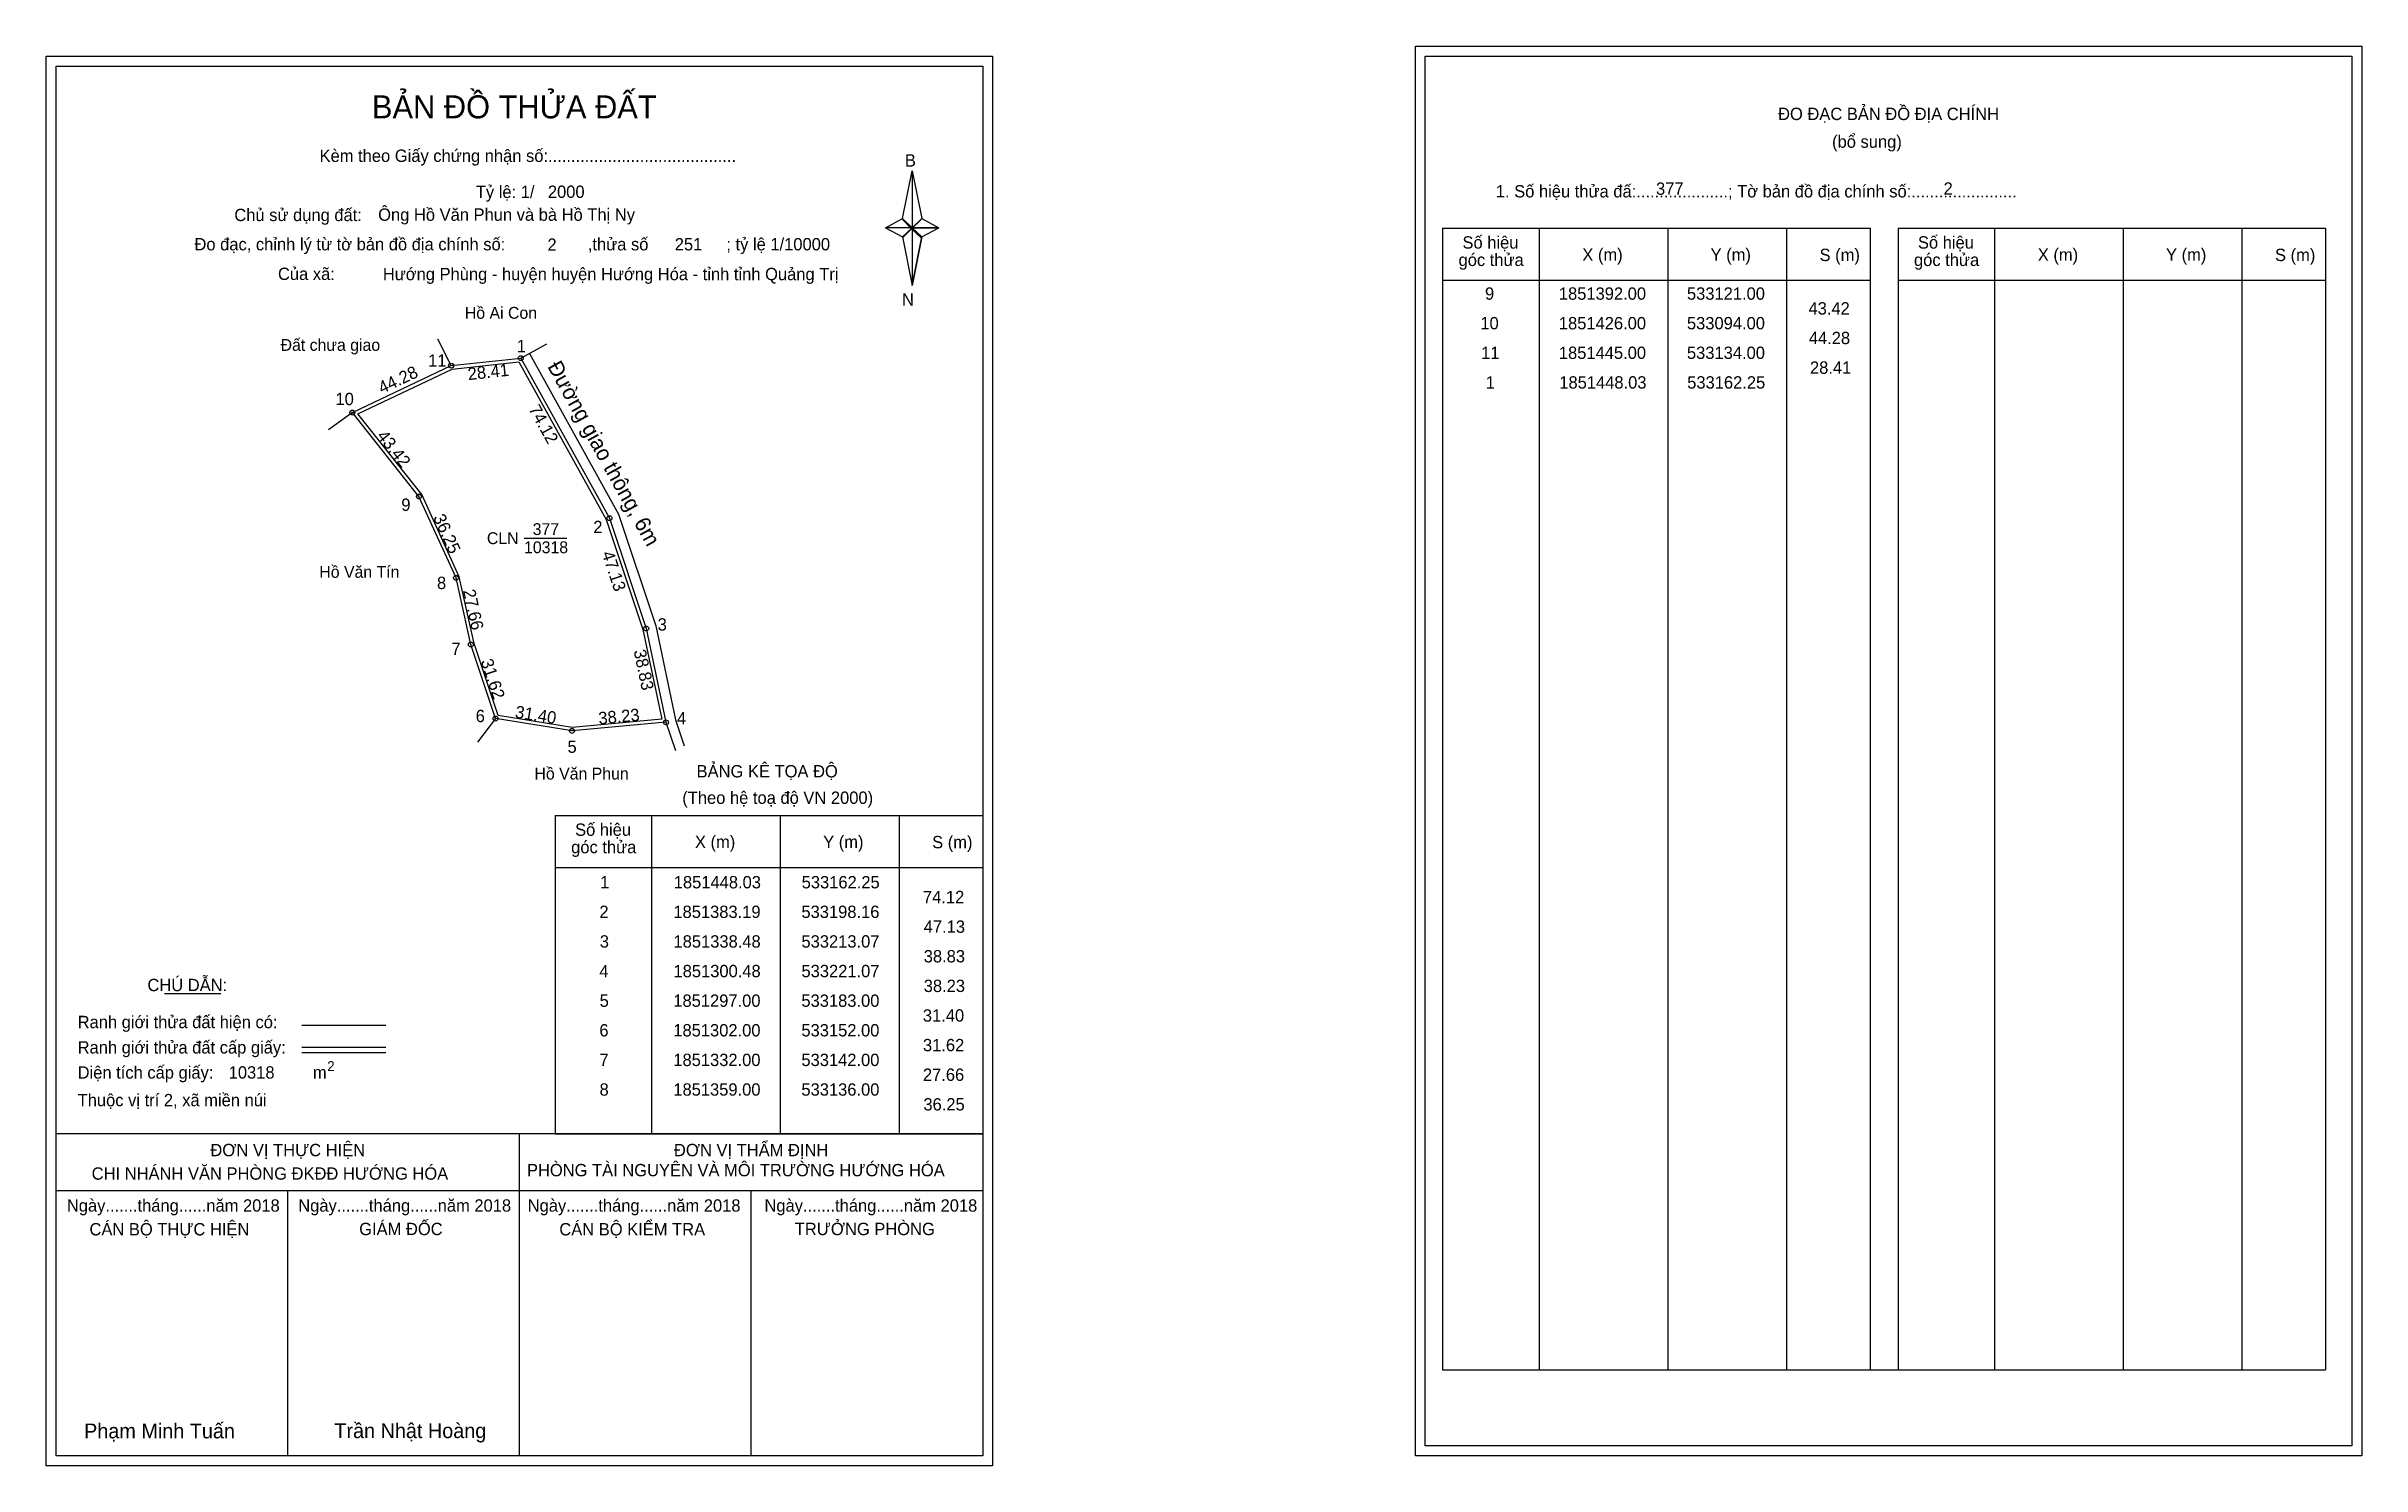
# Model space of a CAD drawing. Extents: x 532970 to 533908, y 1850999 to 1851574.
import ezdxf

# ---------------------------------------------------------------- set-up
doc = ezdxf.new("R2010")
doc.units = 0
for name, color, linetype in [('Level 1', 7, 'Continuous'), ('Level 10', 7, 'Continuous'), ('Level 11', 7, 'Continuous'), ('Level 13', 7, 'Continuous'), ('Level 27', 7, 'Continuous'), ('Level 3', 7, 'Continuous'), ('Level 49', 7, 'Continuous'), ('Level 53', 7, 'Continuous'), ('Level 55', 7, 'Continuous'), ('Level 6', 7, 'Continuous'), ('Level 60', 7, 'Continuous'), ('Level 63', 7, 'Continuous'), ('Level 9', 7, 'Continuous')]:
    doc.layers.add(name, color=color, linetype=linetype)

msp = doc.modelspace()

# ---------------------------------------------------------------- linework, layer by layer
at = {"layer": 'Level 1'}
for p, q in [((532974.02, 1851566.4), (532974.02, 1851566.4)), ((533528.66, 1851570.4), (533528.66, 1851570.4)), ((533316.86, 1851504.64), (533320.8, 1851523.92)), ((533320.8, 1851523.92), (533320.8, 1851500.87)), ((533320.8, 1851523.92), (533324.73, 1851504.64)), ((533309.97, 1851500.87), (533316.86, 1851504.64)), ((533316.86, 1851504.64), (533320.8, 1851500.87)), ((533320.5, 1851500.43), (533316.86, 1851504.2)), ((533320.8, 1851500.87), (533316.86, 1851497.19)), ((533320.5, 1851500.43), (533316.86, 1851496.75)), ((533316.86, 1851496.75), (533320.5, 1851500.43)), ((533316.86, 1851497.19), (533320.8, 1851477.47)), ((533324.44, 1851504.2), (533320.5, 1851500.43)), ((533320.5, 1851500.43), (533324.44, 1851504.2)), ((533324.44, 1851496.75), (533320.5, 1851500.43)), ((533324.73, 1851504.64), (533320.8, 1851500.87)), ((533320.8, 1851500.87), (533320.8, 1851477.47)), ((533320.8, 1851500.87), (533331.62, 1851500.87)), ((533320.8, 1851500.87), (533324.73, 1851497.19)), ((533324.73, 1851497.19), (533320.8, 1851477.47)), ((533324.73, 1851497.19), (533331.62, 1851500.87)), ((533535.73, 1851500.69), (533708.93, 1851500.69)), ((533574.91, 1851038.16), (533574.91, 1851500.69)), ((533627.05, 1851038.16), (533627.05, 1851500.69)), ((533675, 1851500.69), (533675, 1851038.16)), ((533708.93, 1851500.69), (533708.93, 1851038.16)), ((533720.25, 1851500.69), (533893.45, 1851500.69)), ((533759.43, 1851038.16), (533759.43, 1851500.69)), ((533811.57, 1851038.16), (533811.57, 1851500.69)), ((533859.52, 1851500.69), (533859.52, 1851038.16)), ((533893.45, 1851500.69), (533893.45, 1851038.16)), ((533535.73, 1851479.64), (533708.93, 1851479.64)), ((533720.25, 1851479.64), (533893.45, 1851479.64)), ((533176.21, 1851262.75), (533349.41, 1851262.75)), ((533215.39, 1851133.7), (533215.39, 1851262.75)), ((533267.53, 1851133.7), (533267.53, 1851262.75)), ((533315.48, 1851262.75), (533315.48, 1851133.7)), ((533176.21, 1851241.69), (533349.41, 1851241.69)), ((533017.85, 1851190.53), (533040.66, 1851190.53)), ((533073.58, 1851177.72), (533107.61, 1851177.72)), ((533073.58, 1851168.83), (533107.61, 1851168.83)), ((533073.58, 1851166.64), (533107.61, 1851166.64)), ((533187.67, 1851133.7), (532974.01, 1851133.7)), ((533349.41, 1851133.7), (533139.73, 1851133.7)), ((533161.71, 1851003.25), (533161.71, 1851133.7)), ((533176.21, 1851133.69), (533349.41, 1851133.69)), ((533349.41, 1851110.59), (532974.01, 1851110.59)), ((533067.86, 1851003.25), (533067.86, 1851110.59)), ((533255.56, 1851003.25), (533255.56, 1851110.59)), ((533535.73, 1851038.16), (533893.45, 1851038.16)), ((533349.41, 1851003.25), (533349.41, 1851003.25)), ((533904.07, 1851007.25), (533904.07, 1851007.25))]:
    msp.add_line(p, q, dxfattribs=at)
for points in [[(533316.86, 1851504.64), (533320.8, 1851523.92), (533320.8, 1851500.87)], [(533309.97, 1851500.87), (533316.86, 1851497.19), (533320.8, 1851500.87)], [(533320.8, 1851500.87), (533324.73, 1851504.64), (533331.62, 1851500.87)], [(533320.8, 1851500.87), (533320.8, 1851477.47), (533324.73, 1851497.19)]]:
    msp.add_lwpolyline(points, close=True, dxfattribs=at)
at = {"layer": 'Level 10'}
msp.add_lwpolyline([(533165.75, 1851449.97), (533201.84, 1851384.81), (533216.93, 1851339.52), (533224.93, 1851301.52), (533228.45, 1851290.96)], dxfattribs=at)
for points in [[(533094, 1851426), (533134, 1851445), (533162.25, 1851448.03), (533198.16, 1851383.19), (533213.07, 1851338.48), (533221.07, 1851300.48), (533183, 1851297), (533152, 1851302), (533142, 1851332), (533136, 1851359), (533121, 1851392)], [(533096.19, 1851425.49), (533134.39, 1851443.63), (533161.48, 1851446.54), (533196.87, 1851382.62), (533211.72, 1851338.11), (533219.38, 1851301.73), (533183.05, 1851298.41), (533153.06, 1851303.25), (533143.35, 1851332.37), (533137.33, 1851359.45), (533122.2, 1851392.74)]]:
    msp.add_lwpolyline(points, close=True, dxfattribs=at)
at = {"layer": 'Level 11'}
for centre in [(533134, 1851445), (533162.25, 1851448.03), (533094, 1851426), (533094, 1851426), (533121, 1851392), (533198.16, 1851383.19), (533136, 1851359), (533213.07, 1851338.48), (533142, 1851332), (533152, 1851302), (533221.07, 1851300.48), (533183, 1851297)]:
    msp.add_circle(centre, 1, dxfattribs=at)
at = {"layer": 'Level 27'}
for p, q in [((533134, 1851445), (533128.61, 1851455.72)), ((533162.25, 1851448.03), (533172.75, 1851453.85)), ((533094, 1851426), (533084.3, 1851418.94)), ((533152, 1851302), (533144.73, 1851292.45)), ((533221.07, 1851300.48), (533224.86, 1851289.1))]:
    msp.add_line(p, q, dxfattribs=at)
at = {"layer": 'Level 3'}
for p, q in [((533535.73, 1851500.69), (533535.73, 1851038.16)), ((533720.25, 1851500.69), (533720.25, 1851038.16)), ((533176.21, 1851262.75), (533176.21, 1851133.7))]:
    msp.add_line(p, q, dxfattribs=at)
at = {"layer": 'Level 63'}
for points in [[(533524.67, 1851574.4), (533908.07, 1851574.4), (533908.07, 1851003.25), (533524.67, 1851003.25)], [(532970.01, 1851570.4), (533353.41, 1851570.4), (533353.41, 1850999.25), (532970.01, 1850999.25)], [(532974.01, 1851566.4), (533349.41, 1851566.4), (533349.41, 1851003.25), (532974.01, 1851003.25)], [(533528.67, 1851570.4), (533904.07, 1851570.4), (533904.07, 1851007.25), (533528.67, 1851007.25)]]:
    msp.add_lwpolyline(points, close=True, dxfattribs=at)
at = {"layer": 'Level 9'}
msp.add_line((533163.55, 1851375.08), (533180.9, 1851375.08), dxfattribs=at)

# ---------------------------------------------------------------- texts
at = {"layer": 'Level 1'}
for s, height, p in [('BẢN ĐỒ THỬA ĐẤT', 9.3313, (533101.95, 1851545.21)), ('ĐO ĐẠC BẢN ĐỒ ĐỊA CHÍNH', 5, (533671.62, 1851544.52)), ('(bổ sung)', 5, (533693.5, 1851533.28)), ('Kèm theo Giấy chứng nhận số:.........................................', 5, (533080.72, 1851527.55)), ('B', 5, (533317.88, 1851525.67)), ('1. Số hiệu thửa đấ:....................; Tờ bản đồ địa chính số:.......................', 5, (533557.28, 1851513.16)), ('Chủ sử dụng đất:', 5, (533046.19, 1851503.57)), ('Đo đạc, chỉnh lý từ tờ bản đồ địa chính số:                  ,thửa số                 ; tỷ lệ 1/10000', 5, (533030.03, 1851491.71)), ('Số hiệu', 5, (533543.76, 1851492.43)), ('Số hiệu', 5, (533728.28, 1851492.43)), ('góc thửa', 5, (533542.18, 1851485.37)), ('X (m)', 5, (533592.32, 1851487.48)), ('Y (m)', 5, (533644.28, 1851487.48)), ('S (m)', 5, (533688.43, 1851487.38)), ('góc thửa', 5, (533726.69, 1851485.37)), ('X (m)', 5, (533776.84, 1851487.48)), ('Y (m)', 5, (533828.79, 1851487.48)), ('S (m)', 5, (533872.95, 1851487.38)), ('Của xã:', 5, (533063.87, 1851479.71)), ('N', 5, (533316.68, 1851469.33)), ('BẢNG KÊ TỌA ĐỘ', 5, (533233.47, 1851278.15)), ('(Theo hệ toạ độ VN 2000)', 5, (533227.67, 1851267.43)), ('góc thửa', 5, (533182.65, 1851247.42)), ('Số hiệu', 5, (533184.24, 1851254.48)), ('X (m)', 5, (533232.8, 1851249.53)), ('Y (m)', 5, (533284.75, 1851249.53)), ('S (m)', 5, (533328.91, 1851249.43)), ('CHÚ DẪN:', 5, (533010.98, 1851191.54)), ('Ranh giới thửa đất hiện có:', 5, (532982.71, 1851176.54)), ('Ranh giới thửa đất cấp giấy:', 5, (532982.71, 1851166.26)), ('Diện tích cấp giấy:', 5, (532982.71, 1851156.1)), ('m', 5, (533078.03, 1851156.14)), ('2', 4, (533083.82, 1851159.16)), ('Thuộc vị trí 2, xã miền núi', 5, (532982.71, 1851144.9)), ('ĐƠN VỊ THỰC HIỆN', 5, (533036.48, 1851124.66)), ('ĐƠN VỊ THẨM ĐỊNH', 5, (533224.29, 1851124.66)), ('CHI NHÁNH VĂN PHÒNG ĐKĐĐ HƯỚNG HÓA', 5, (532988.4, 1851115.14)), ('PHÒNG TÀI NGUYÊN VÀ MÔI TRƯỜNG HƯỚNG HÓA', 5, (533164.74, 1851116.52)), ('Ngày.......tháng......năm 2018', 5, (532978.35, 1851102.19)), ('Ngày.......tháng......năm 2018', 5, (533072.09, 1851102.19)), ('Ngày.......tháng......năm 2018', 5, (533165.04, 1851102.19)), ('Ngày.......tháng......năm 2018', 5, (533260.96, 1851102.19)), ('CÁN BỘ THỰC HIỆN', 5, (532987.51, 1851092.56)), ('GIÁM ĐỐC', 5, (533096.78, 1851092.68)), ('CÁN BỘ KIỂM TRA', 5, (533177.86, 1851092.56)), ('TRƯỞNG PHÒNG', 5, (533273.24, 1851092.68)), ('Phạm Minh Tuấn', 6, (532985.33, 1851010.33)), ('Trần Nhật Hoàng', 6, (533086.72, 1851010.43))]:
    msp.add_text(s, height=height, dxfattribs=at).set_placement(p)
at = {"layer": 'Level 11'}
msp.add_text('Tỷ lệ: 1/', height=5, dxfattribs=at).set_placement((533144.03, 1851512.93))
at = {"layer": 'Level 13'}
for s, p in [('CLN', (533148.52, 1851372.68)), ('377', (533167.06, 1851376.36)), ('10318', (533163.56, 1851369))]:
    msp.add_text(s, height=4.8, dxfattribs=at).set_placement(p)
at = {"layer": 'Level 49'}
for s, height, rotation, p in [('44.28', 5, 25.40772, (533106, 1851433.47)), ('28.41', 5, 6.12195, (533141.02, 1851439.11)), ('Đường giao thông, 6m', 6.25, 298.97877, (533172.86, 1851444.71)), ('74.12', 5, 298.97877, (533165.24, 1851427.43)), ('43.42', 5, 308.45371, (533103.68, 1851416.38)), ('36.25', 5, 294.44395, (533126.62, 1851383.51)), ('47.13', 5, 288.44264, (533194.98, 1851368.93)), ('27.66', 5, 282.52881, (533138.79, 1851353.82)), ('38.83', 5, 281.88866, (533207.92, 1851329.45)), ('31.62', 5, 288.43495, (533145.94, 1851325.24)), ('31.40', 5, 350.83765, (533159.68, 1851302.38)), ('38.23', 5, 5.22292, (533193.92, 1851299.6))]:
    msp.add_text(s, height=height, rotation=rotation, dxfattribs=at).set_placement(p)
at = {"layer": 'Level 53'}
for s, p in [('9', (533552.88, 1851471.71)), ('1851392.00', (533582.81, 1851471.71)), ('533121.00', (533634.7, 1851471.71)), ('43.42', (533683.95, 1851465.71)), ('10', (533551.01, 1851459.71)), ('1851426.00', (533582.81, 1851459.71)), ('533094.00', (533634.7, 1851459.71)), ('11', (533551.33, 1851447.71)), ('1851445.00', (533582.81, 1851447.71)), ('533134.00', (533634.7, 1851447.71)), ('44.28', (533684.07, 1851453.71)), ('1', (533553.17, 1851435.71)), ('1851448.03', (533582.99, 1851435.71)), ('533162.25', (533634.81, 1851435.71)), ('28.41', (533684.55, 1851441.71)), ('1', (533194.4, 1851233.19)), ('1851448.03', (533224.22, 1851233.19)), ('533162.25', (533276.04, 1851233.19)), ('2', (533194.1, 1851221.19)), ('1851383.19', (533224.07, 1851221.19)), ('533198.16', (533275.94, 1851221.19)), ('74.12', (533325.18, 1851227.19)), ('47.13', (533325.49, 1851215.19)), ('3', (533194.26, 1851209.19)), ('1851338.48', (533224.12, 1851209.19)), ('533213.07', (533275.96, 1851209.19)), ('38.83', (533325.49, 1851203.19)), ('4', (533194.08, 1851197.19)), ('1851300.48', (533224.12, 1851197.19)), ('533221.07', (533275.96, 1851197.19)), ('38.23', (533325.49, 1851191.19)), ('5', (533194.19, 1851185.19)), ('1851297.00', (533224.04, 1851185.19)), ('533183.00', (533275.93, 1851185.19)), ('6', (533194.09, 1851173.19)), ('1851302.00', (533224.04, 1851173.19)), ('533152.00', (533275.93, 1851173.19)), ('31.40', (533325.14, 1851179.19)), ('31.62', (533325.18, 1851167.19)), ('7', (533194.11, 1851161.19)), ('1851332.00', (533224.04, 1851161.19)), ('533142.00', (533275.93, 1851161.19)), ('27.66', (533325.16, 1851155.19)), ('8', (533194.16, 1851149.19)), ('1851359.00', (533224.04, 1851149.19)), ('533136.00', (533275.93, 1851149.19)), ('36.25', (533325.36, 1851143.19))]:
    msp.add_text(s, height=5, dxfattribs=at).set_placement(p)
at = {"layer": 'Level 55'}
for s, height, p in [('11', 0.8, (533133.48, 1851445)), ('0', 0.22, (533133.92, 1851444.78)), ('0', 0.22, (533133.92, 1851444.78)), ('0', 0.22, (533133.92, 1851444.78)), ('0', 0.22, (533133.92, 1851444.78)), ('1', 0.8, (533162.03, 1851448.03)), ('0', 0.22, (533162.17, 1851447.81)), ('0', 0.22, (533162.17, 1851447.81)), ('0', 0.22, (533162.17, 1851447.81)), ('10', 0.8, (533093.43, 1851426)), ('378', 0.22, (533093.77, 1851425.78)), ('0', 0.22, (533093.92, 1851425.78)), ('0', 0.22, (533093.92, 1851425.78)), ('9', 0.8, (533120.73, 1851392)), ('378', 0.22, (533120.77, 1851391.78)), ('2', 0.8, (533197.89, 1851383.19)), ('0', 0.22, (533198.08, 1851382.97)), ('8', 0.8, (533135.74, 1851359)), ('378', 0.22, (533135.77, 1851358.78)), ('3', 0.8, (533212.82, 1851338.48)), ('0', 0.22, (533212.99, 1851338.26)), ('378', 0.22, (533141.77, 1851331.78)), ('7', 0.8, (533141.73, 1851332)), ('392', 0.22, (533151.76, 1851301.78)), ('6', 0.8, (533151.73, 1851302)), ('378', 0.22, (533151.77, 1851301.78)), ('4', 0.8, (533220.79, 1851300.48)), ('392', 0.22, (533220.83, 1851300.26)), ('0', 0.22, (533220.99, 1851300.26)), ('392', 0.22, (533182.76, 1851296.78)), ('5', 0.8, (533182.74, 1851297))]:
    msp.add_text(s, height=height, dxfattribs=at).set_placement(p)
at = {"layer": 'Level 6'}
for s, p in [('2000', (533173.22, 1851512.97)), ('377', (533622.18, 1851514.24)), ('2', (533738.67, 1851514.28)), ('Ông Hồ Văn Phun và bà Hồ Thị Ny', (533104.46, 1851503.7)), ('2', (533173.06, 1851491.53)), ('251', (533224.62, 1851491.69)), (' Hướng Phùng - huyện huyện Hướng Hóa - tỉnh tỉnh Quảng Trị', (533104.49, 1851479.62)), ('10318', (533043.9, 1851156.11))]:
    msp.add_text(s, height=5, dxfattribs=at).set_placement(p)
at = {"layer": 'Level 60'}
for s, p in [('Hồ Ai Con', (533139.58, 1851464)), ('Đất chưa giao', (533064.93, 1851451)), ('Hồ Văn Tín', (533080.63, 1851359.03)), ('Hồ Văn Phun', (533167.79, 1851277.3))]:
    msp.add_text(s, height=4.8, dxfattribs=at).set_placement(p)
at = {"layer": 'Level 9'}
for s, p in [('11', (533124.71, 1851444.58)), ('1', (533160.61, 1851450.44)), ('10', (533087.17, 1851429)), ('9', (533113.85, 1851386.16)), ('2', (533191.61, 1851377.13)), ('8', (533128.29, 1851354.47)), ('3', (533217.71, 1851337.65)), ('7', (533134.15, 1851327.79)), ('6', (533143.98, 1851300.55)), ('4', (533225.53, 1851299.65)), ('5', (533181.18, 1851288.1))]:
    msp.add_text(s, height=5, dxfattribs=at).set_placement(p)

doc.saveas('drawing.dxf')
